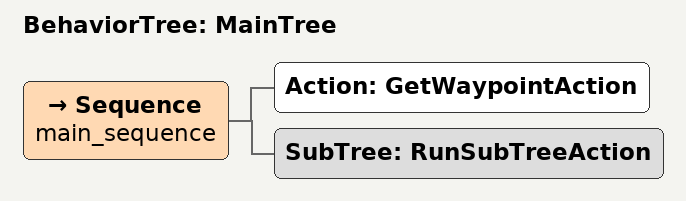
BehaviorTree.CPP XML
<?xml version="1.0"?>
<root BTCPP_format="4">
  <BehaviorTree ID="MainTree">
    <Sequence name="main_sequence">
      <Action ID="GetWaypointAction" />
      <SubTree ID="RunSubTreeAction" />
    </Sequence>
  </BehaviorTree>
</root>
